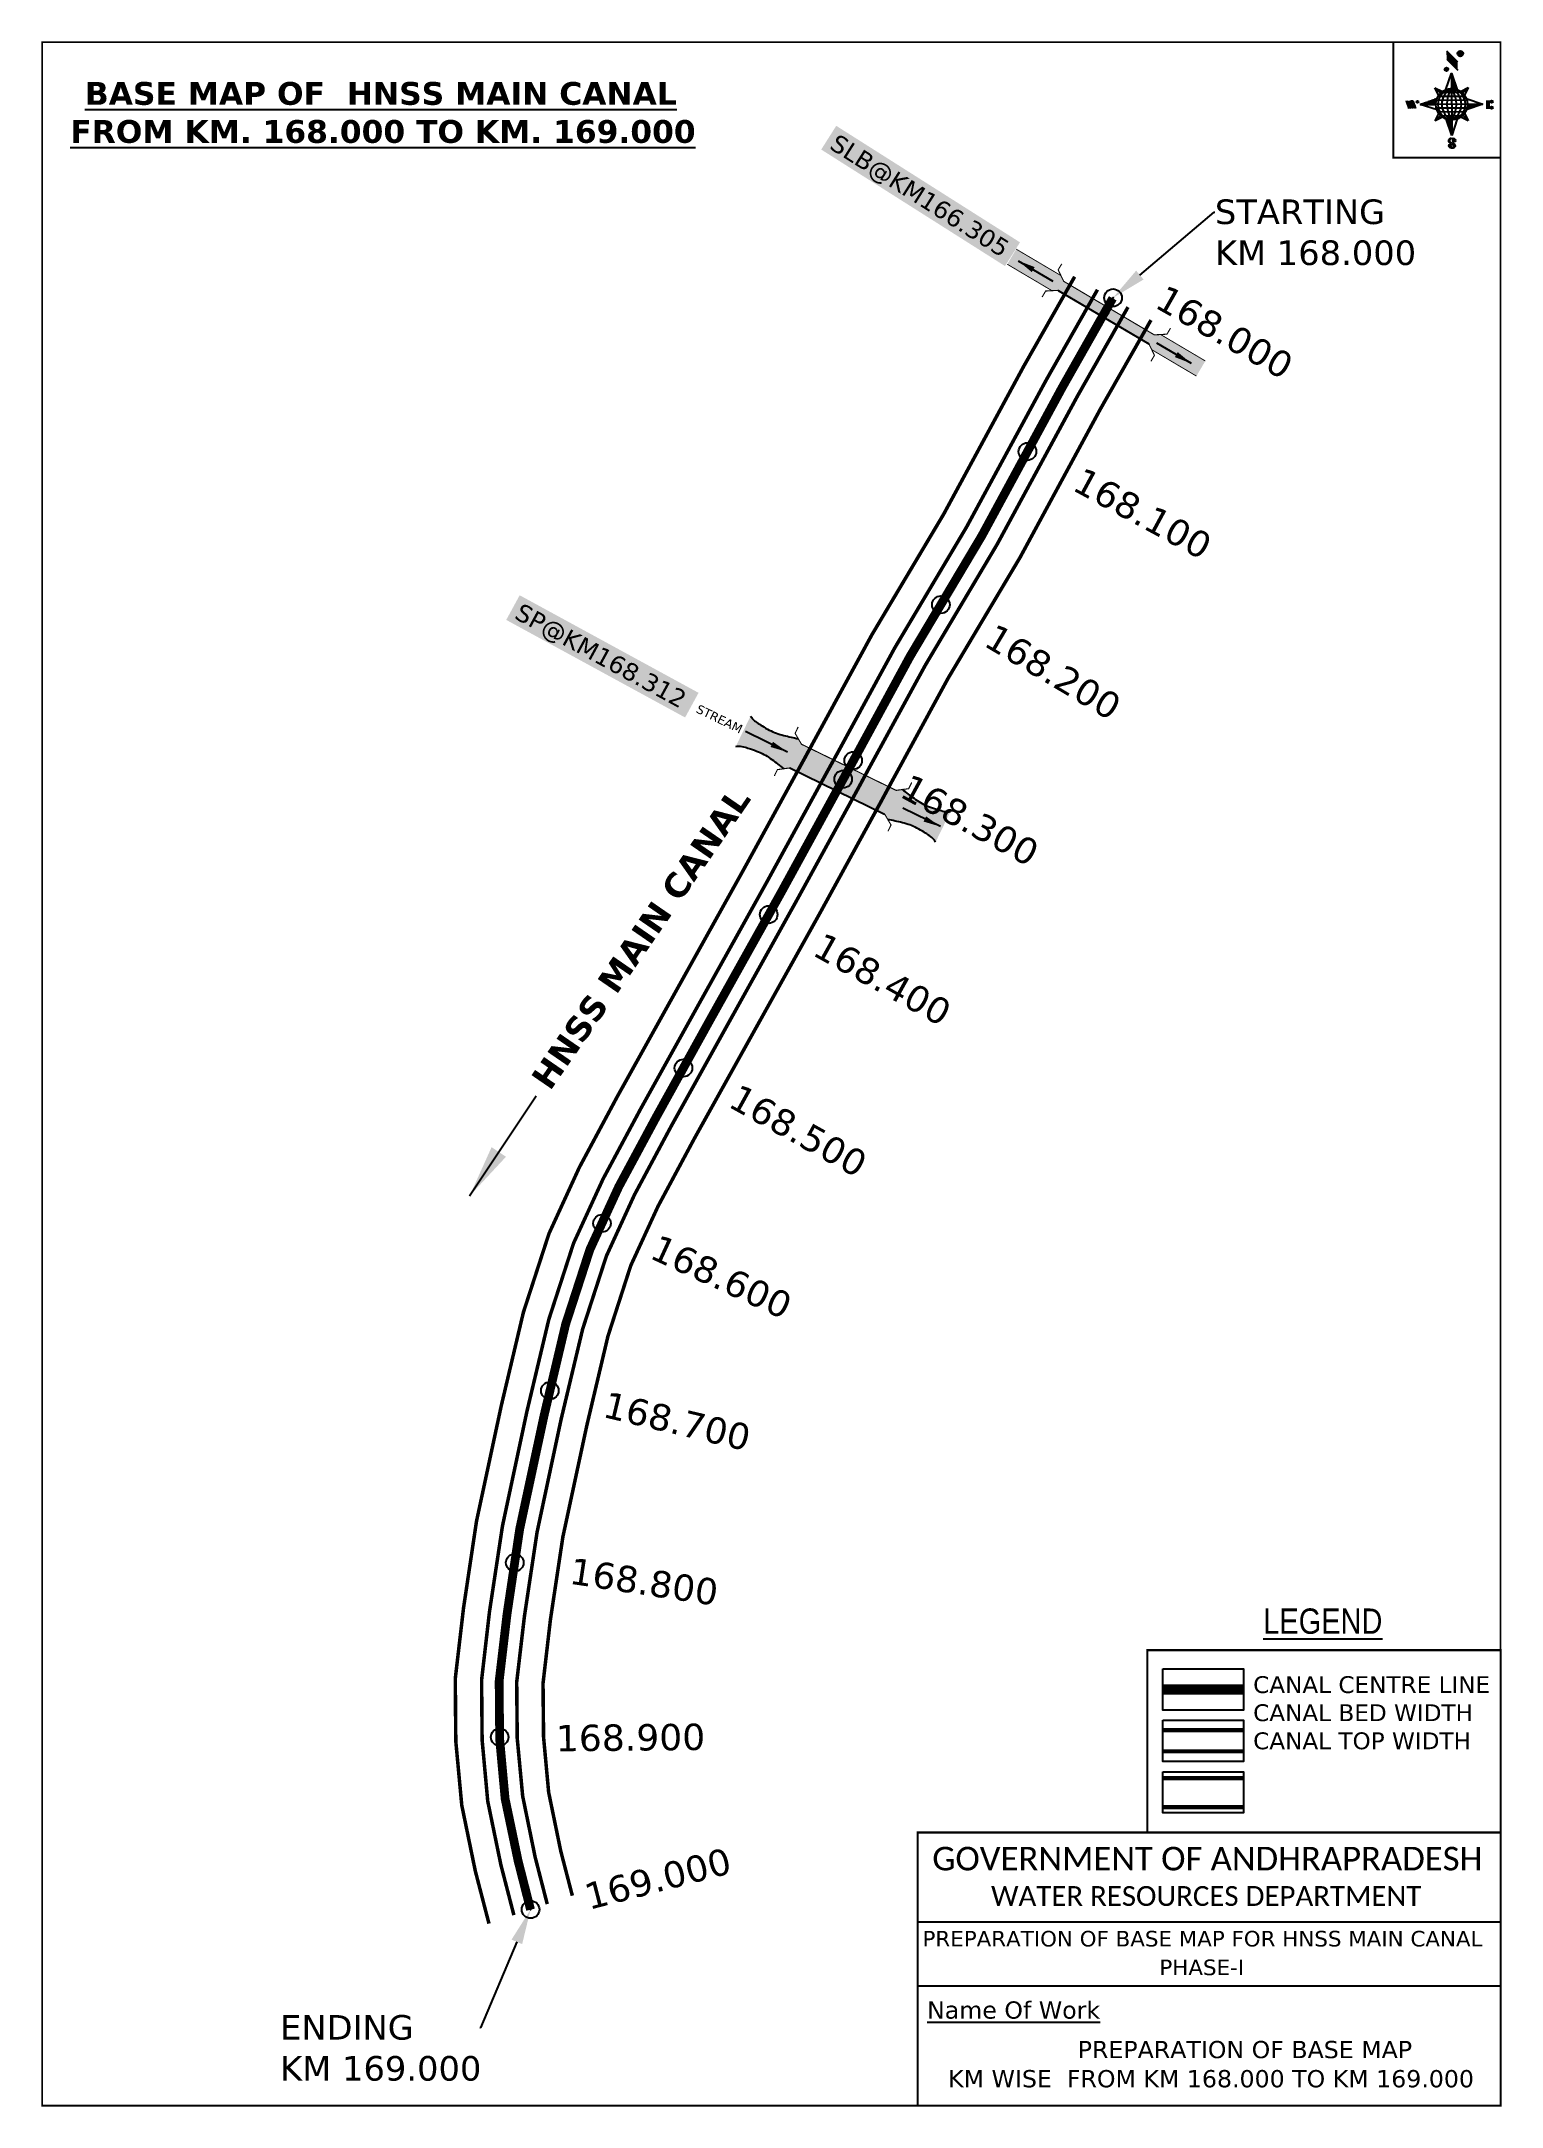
# Model space of a CAD drawing. Header units: inches. Extents: x 750415 to 751248, y 1664615 to 1665792.
import ezdxf
from ezdxf import colors
from ezdxf.entities.mleader import LeaderData, LeaderLine
from ezdxf.enums import TextEntityAlignment as Align
from ezdxf.math import Vec2, Vec3

# ---------------------------------------------------------------- set-up
doc = ezdxf.new("R2010")
doc.units = ezdxf.units.IN
doc.header["$MEASUREMENT"] = 0
doc.header["$PDMODE"] = 32
doc.header["$PDSIZE"] = 10
doc.linetypes.add('ACAD_ISO02W100', pattern=[15, 12, -3])
doc.linetypes.add('HIDDEN2', pattern=[0.1875, 0.125, -0.0625])
for name, color, linetype in [('AQUADUCT', 1, 'Continuous'), ('bord', 1, 'Continuous'), ('CANAL1', 1, 'Continuous'), ('CSMark', 72, 'Continuous'), ('DCBMS', 232, 'Continuous'), ('PAGE', 7, 'Continuous'), ('STRUCTURE', 5, 'Continuous'), ('TEXT', 7, 'Continuous')]:
    doc.layers.add(name, color=color, linetype=linetype)
doc.styles.add('ARIALN', font='ARIALN_1.TTF')
doc.styles.get("Standard").update_dxf_attribs({"font": 'verdana_0.ttf'})
doc.dimstyles.get("Standard").update_dxf_attribs({"dimtxt": 0.18, "dimasz": 0.18, "dimexe": 0.18, "dimexo": 0.0625, "dimgap": 0.09, "dimtad": 0, "dimtih": 1, "dimtoh": 1, "dimdec": 4, "dimzin": 0, "dimdsep": 46, "dimtxsty": 'Standard', "dimcen": 0.09, "dimadec": 0, "dimazin": 0, "dimtfac": 1, "dimtdec": 4, "dimtofl": 0, "dimtmove": 0, "dimatfit": 3, "dimfxl": 0, "dimtolj": 1, "dimtzin": 0, "dimarcsym": 0})
pattern_1 = [(267.297113149, (-8720374.938, 50637915.138), (10.5367255337, -0.497431438), [])]
pattern_2 = [(357.297113149, (-8720374.938, 50637915.138), (0.497431438, 10.5367255337), [])]

# ---------------------------------------------------------------- blocks, each defined once
blk = doc.blocks.new('*X16')
at = {"color": 0, "linetype": 'Continuous'}
for p, q in [((6321.6, 240.5), (6322.3, 241.2)), ((6321.6, 240.3), (6322.3, 241)), ((6321.6, 240.1), (6322.3, 240.8)), ((6321.6, 239.9), (6322.4, 240.7)), ((6321.6, 239.8), (6322.4, 240.6)), ((6321.6, 239.6), (6322.5, 240.5)), ((6321.6, 239.4), (6322.5, 240.3)), ((6321.6, 239.2), (6322.6, 240.2)), ((6321.7, 239.1), (6322.6, 240.1)), ((6321.8, 240.8), (6322.4, 241.4)), ((6321.8, 239), (6322.7, 240)), ((6321.8, 239), (6322.8, 239.9)), ((6321.9, 238.9), (6322.9, 239.8)), ((6322, 238.8), (6323, 239.7)), ((6322.1, 241.3), (6322.4, 241.6)), ((6322.1, 238.7), (6323.1, 239.6)), ((6322.2, 238.6), (6323.1, 239.6)), ((6322.3, 238.5), (6323.2, 239.5)), ((6322.4, 238.5), (6323.3, 239.4)), ((6322.5, 238.4), (6323.4, 239.3)), ((6322.7, 238.4), (6323.6, 239.3)), ((6322.8, 238.3), (6323.7, 239.2)), ((6322.9, 238.3), (6323.8, 239.1)), ((6323.1, 238.2), (6323.9, 239.1)), ((6323.2, 238.2), (6324, 239)), ((6323.3, 238.2), (6324.2, 239)), ((6323.5, 238.1), (6324.3, 238.9)), ((6323.7, 238.1), (6324.4, 238.9)), ((6323.8, 238.1), (6324.6, 238.8)), ((6324.1, 238.2), (6324.7, 238.8)), ((6324.3, 238.3), (6324.9, 238.8)), ((6324.6, 238.3), (6325.1, 238.8)), ((6324.8, 238.4), (6325.2, 238.8)), ((6325.1, 238.5), (6325.4, 238.8)), ((6325.4, 238.6), (6325.6, 238.8))]:
    blk.add_line(p, q, dxfattribs=at)
blk = doc.blocks.new('*X15')
at = {"color": 0, "linetype": 'Continuous'}
for p, q in [((6324.4, 240.3), (6324.5, 240.4)), ((6324.6, 240.3), (6324.8, 240.5)), ((6324.7, 240.2), (6325, 240.5)), ((6324.8, 240.2), (6325.2, 240.6)), ((6325, 240.1), (6325.5, 240.6)), ((6325.1, 240.1), (6325.6, 240.6)), ((6325.2, 240), (6325.8, 240.6)), ((6325.3, 240), (6326, 240.6)), ((6325.4, 239.9), (6326.1, 240.6)), ((6325.5, 239.8), (6326.2, 240.5)), ((6325.6, 239.8), (6326.3, 240.5)), ((6325.7, 239.7), (6326.5, 240.4)), ((6325.9, 239.6), (6326.6, 240.3)), ((6326, 239.5), (6326.7, 240.3)), ((6326, 239.4), (6326.8, 240.2)), ((6326.1, 239.3), (6327, 240.2)), ((6326.2, 239.3), (6327.1, 240.1)), ((6326.3, 239.2), (6327.1, 240)), ((6326.4, 239.1), (6327.2, 239.9)), ((6326.5, 239), (6327.3, 239.8)), ((6326.5, 238.9), (6327.4, 239.7)), ((6326.6, 238.8), (6327.5, 239.6)), ((6326.7, 238.7), (6327.5, 239.5)), ((6326.8, 238.6), (6327.6, 239.4)), ((6326.8, 238.5), (6327.7, 239.3)), ((6326.8, 236.5), (6327.4, 237)), ((6326.9, 238.3), (6327.8, 239.2)), ((6326.9, 238.2), (6327.9, 239.1)), ((6326.9, 236.8), (6327.6, 237.4)), ((6327, 238.1), (6327.8, 239)), ((6327, 237.9), (6327.8, 238.8)), ((6327, 237.8), (6327.8, 238.6)), ((6327, 237.6), (6327.8, 238.4)), ((6327, 237.4), (6327.8, 238.2)), ((6327, 237.3), (6327.8, 238)), ((6327, 237.1), (6327.8, 237.9))]:
    blk.add_line(p, q, dxfattribs=at)
blk = doc.blocks.new('H')
at = {"layer": 'bord', "extrusion": (0.000427885, 0.004792, 0.999988)}
h = blk.add_hatch(dxfattribs=at)
h.set_pattern_fill('LINE', color=8, scale=84.387686, angle=-2.7029, style=0)
h.set_pattern_definition(pattern_2)
h.paths.add_polyline_path([(-492, 786, -0.090992), (-448, 775), (-486, 912)])
h = blk.add_hatch(dxfattribs=at)
h.set_pattern_fill('LINE', color=8, scale=84.387686, angle=-92.7029, style=0)
h.set_pattern_definition(pattern_1)
h.paths.add_polyline_path([(-625, 665, -0.090992), (-615, 710), (-751, 671)])
h = blk.add_hatch(dxfattribs=at)
h.set_pattern_fill('LINE', color=8, scale=84.387686, angle=-2.7029, style=0)
h.set_pattern_definition(pattern_2)
h.paths.add_polyline_path([(-504, 533, -0.090992), (-549, 543), (-510, 406)])
h = blk.add_hatch(dxfattribs=at)
h.set_pattern_fill('LINE', color=8, scale=84.387686, angle=-92.7029, style=0)
h.set_pattern_definition(pattern_1)
h.paths.add_polyline_path([(-246, 647), (-372, 653, -0.090992), (-382, 609)])
for p, q in [((-519, 1020, -1217), (-435, 927, -1216)), ((-516, 1087, -1217), (-432, 994, -1217)), ((-538, 774, -1216), (-487, 906, -1216)), ((-487, 906, -1216), (-493, 780, -1216)), ((-487, 906, -1216), (-448, 769, -1216)), ((-865, 701, -1215), (-847, 638, -1215)), ((-847, 700, -1215), (-829, 637, -1215)), ((-829, 699, -1215), (-811, 636, -1215)), ((-829, 699, -1215), (-811, 698, -1215)), ((-811, 698, -1215), (-794, 635, -1215)), ((-752, 665, -1215), (-615, 704, -1215)), ((-627, 794, -1216), (-567, 760, -1216)), ((-627, 794, -1216), (-584, 747, -1215)), ((-599, 731, -1215), (-627, 794, -1216)), ((-421, 753, -1216), (-359, 781, -1216)), ((-359, 781, -1216), (-405, 739, -1216)), ((-359, 781, -1216), (-392, 721, -1215)), ((-379, 693, -1215), (-246, 641, -1215)), ((-213, 669, -1215), (-217, 601, -1215)), ((-752, 665, -1215), (-625, 659, -1215)), ((-619, 614, -1215), (-752, 665, -1215)), ((-639, 526, -1214), (-606, 585, -1215)), ((-639, 526, -1214), (-593, 568, -1215)), ((-577, 553, -1215), (-639, 526, -1214)), ((-511, 400, -1214), (-549, 537, -1214)), ((-460, 533, -1215), (-511, 400, -1214)), ((-505, 527, -1214), (-511, 400, -1214)), ((-371, 513, -1214), (-431, 546, -1215)), ((-371, 513, -1214), (-414, 560, -1215)), ((-399, 576, -1215), (-371, 513, -1214)), ((-246, 641, -1215), (-383, 603, -1215)), ((-373, 647, -1215), (-246, 641, -1215)), ((-197, 600, -1215), (-194, 668, -1215))]:
    blk.add_line(p, q, dxfattribs=at)
at = {"layer": 'bord', "color": 8, "linetype": 'ByBlock', "extrusion": (0.000427885, 0.004792, 0.999988)}
for p, q in [((-375, 679, -1215), (-620, 691, -1215)), ((-386, 711, -1215), (-605, 722, -1215)), ((-411, 744, -1216), (-578, 752, -1216)), ((-493, 780, -1216), (-505, 527, -1214)), ((-373, 647, -1215), (-625, 659, -1215)), ((-378, 616, -1215), (-623, 628, -1215)), ((-392, 585, -1215), (-611, 595, -1215)), ((-420, 555, -1215), (-587, 562, -1215))]:
    blk.add_line(p, q, dxfattribs=at)
at = {"layer": 'bord', "extrusion": (0.000427885, 0.004792, 0.999988), "elevation": -1212}
for points, const_width in [([(-522, 960), (-516, 1093)], 1.61), ([(-434, 933), (-428, 1066)], 1.61), ([(-870, 707), (-846, 706)], 0.642), ([(-829, 643), (-821, 678)], 0.642), ([(-793, 641), (-782, 694)], 0.642), ([(-223, 676), (-174, 673)], 0.706), ([(-829, 643), (-855, 644)], 0.642), ([(-811, 642), (-784, 641)], 0.642), ([(-177, 605), (-226, 607)], 0.706), ([(-195, 645), (-185, 644)], 0.706)]:
    blk.add_lwpolyline(points, dxfattribs=dict(at, const_width=const_width))
for points, const_width in [([(-414, 1073, 1), (-398, 1058, 1)], 22.3), ([(-530, 950, 1), (-520, 939, 1)], 14.8), ([(-776, 697, 1), (-769, 690, 1)], 8.9), ([(-180, 618, 1), (-173, 611, 1)], 9.79), ([(-178, 667, 1), (-171, 660, 1)], 9.79), ([(-490, 362, 1), (-498, 369, 1)], 11.1), ([(-525, 322, 1), (-533, 329, 1)], 11.1)]:
    blk.add_lwpolyline(points, format="xyb", close=True, dxfattribs=dict(at, const_width=const_width))
for points in [[(-537, 317), (-531, 310), (-520, 307), (-505, 307), (-494, 310), (-486, 318), (-487, 326), (-491, 333), (-494, 336), (-503, 341), (-522, 347), (-530, 352), (-534, 355), (-537, 363), (-537, 373), (-530, 381), (-520, 384), (-504, 384), (-493, 380), (-487, 373)], [(-522, 348), (-526, 354), (-528, 361), (-528, 371), (-526, 375), (-521, 381), (-515, 384)], [(-505, 307), (-499, 312), (-497, 319), (-497, 327), (-501, 335), (-509, 343)]]:
    blk.add_lwpolyline(points, dxfattribs=at)
at = {"layer": 'bord', "extrusion": (0.000427885, 0.004792, 0.999988)}
for centre, radius in [((-406, 1065, -1212), 22.3), ((-525, 944, -1212), 14.8), ((-773, 694, -1212), 8.9), ((-498, 659, -1212), 127), ((-177, 615, -1212), 9.79), ((-174, 663, -1212), 9.79), ((-494, 365, -1212), 11.1), ((-529, 325, -1212), 11.1)]:
    blk.add_circle(centre, radius, dxfattribs=at)
at = {"layer": 'bord', "color": 8, "linetype": 'ByBlock', "extrusion": (0.000427885, 0.004792, 0.999988)}
for centre, radius, start, end in [((-482, 658, -1212), 128, 94.9254, 259.6691), ((-437, 656, -1212), 141, 113.2864, 241.308), ((-316, 651, -1212), 222, 142.5892, 212.0053), ((-560, 662, -1212), 141, 293.2864, 61.308), ((-681, 668, -1212), 222, 322.5892, 32.0053), ((-515, 660, -1212), 128, 274.9254, 79.6691)]:
    blk.add_arc(centre, radius, start, end, dxfattribs=at)
at = {"layer": 'bord', "extrusion": (0.000427885, 0.004792, 0.999988)}
for points in [[(-516, 1093, -1212), (-431, 1000, -1212), (-519, 1026, -1212), (-434, 933, -1212)], [(-864, 707, -1212), (-846, 706, -1212), (-846, 644, -1212), (-829, 643, -1212)], [(-829, 705, -1212), (-811, 704, -1212), (-811, 642, -1212), (-793, 641, -1212)], [(-193, 674, -1212), (-197, 606, -1212), (-213, 675, -1212), (-216, 607, -1212)]]:
    blk.add_solid(points, dxfattribs=at)
at = {"layer": 'bord', "extrusion": (0.000427885, 0.004792, 0.999988), "xscale": 7.977342409717546, "yscale": 7.977342408231451, "zscale": 7.977342408476333, "rotation": 138.0840426661453}
for name, p in [('*X15', (38301, -31929, -1212)), ('*X16', (38314, -31951, -1212))]:
    blk.add_blockref(name, p, dxfattribs=at)
blk = doc.blocks.new('SP')
at = {"layer": 'STRUCTURE'}
h = blk.add_hatch(dxfattribs=at)
h.set_pattern_fill('DASH', color=256, scale=8, style=0)
edge = h.paths.add_edge_path()
edge.add_spline(control_points=[(769825.7, 1706742.1), (769825.3, 1706741.8), (769823.8, 1706740.8), (769820.9, 1706740.3), (769817, 1706739.7), (769811.4, 1706738.9), (769804, 1706739.7), (769798.4, 1706741), (769795.6, 1706741.6)], knot_values=[0, 0, 0, 0, 1.613557, 5.24513, 8.624976, 13.470124, 22.190216, 30.746377, 30.746377, 30.746377, 30.746377], degree=3, periodic=0)
edge.add_line((769795.6, 1706741.6), (769792.6, 1706739.6))
edge.add_line((769792.6, 1706739.6), (769732.6, 1706739.6))
edge.add_line((769732.6, 1706739.6), (769729.6, 1706741.6))
edge.add_spline(control_points=[(769729.6, 1706741.6), (769726.9, 1706740.9), (769721.3, 1706739.5), (769713.9, 1706738.5), (769708.3, 1706739.1), (769704.4, 1706739.6), (769701.5, 1706740), (769700, 1706741), (769699.5, 1706741.3)], knot_values=[0, 0, 0, 0, 8.556161, 17.276253, 22.121402, 25.501247, 29.13282, 30.746377, 30.746377, 30.746377, 30.746377], degree=3, periodic=0)
edge.add_line((769699.5, 1706741.3), (769699.5, 1706722.1))
edge.add_spline(control_points=[(769699.5, 1706722.1), (769700, 1706722.4), (769701.4, 1706723.4), (769704.3, 1706724), (769708.2, 1706724.5), (769713.8, 1706725.3), (769721.2, 1706724.5), (769726.8, 1706723.3), (769729.6, 1706722.6)], knot_values=[0, 0, 0, 0, 1.613557, 5.24513, 8.624976, 13.470124, 22.190216, 30.746377, 30.746377, 30.746377, 30.746377], degree=3, periodic=0)
edge.add_line((769729.6, 1706722.6), (769732.6, 1706724.6))
edge.add_line((769732.6, 1706724.6), (769792.6, 1706724.6))
edge.add_line((769792.6, 1706724.6), (769795.6, 1706722.6))
edge.add_spline(control_points=[(769795.6, 1706722.6), (769798.4, 1706723.3), (769803.9, 1706724.8), (769811.3, 1706725.8), (769817, 1706725.1), (769820.9, 1706724.7), (769823.8, 1706724.2), (769825.2, 1706723.3), (769825.7, 1706723)], knot_values=[0, 0, 0, 0, 8.556161, 17.276253, 22.121402, 25.501247, 29.13282, 30.746377, 30.746377, 30.746377, 30.746377], degree=3, periodic=0)
edge.add_line((769825.7, 1706723), (769825.7, 1706742.1))
h.paths.add_polyline_path([(769764.2, 1706732.1, -1), (769761.1, 1706732.1, -1)], flags=0)
h.paths.add_polyline_path([(769761.1, 1706732.1, 1), (769764.2, 1706732.1, 1)], flags=16)
at = {"layer": 'STRUCTURE', "const_width": 0.628}
for points in [[(769726.6, 1706747.6), (769726.6, 1706743.6), (769732.6, 1706739.6), (769792.6, 1706739.6), (769798.6, 1706743.6), (769798.6, 1706747.6)], [(769726.6, 1706716.6), (769726.6, 1706720.6), (769732.6, 1706724.6), (769792.6, 1706724.6), (769798.6, 1706720.6), (769798.6, 1706716.6)]]:
    blk.add_lwpolyline(points, dxfattribs=at)
at = {"layer": 'STRUCTURE', "color": 3}
blk.add_lwpolyline([(769732.6, 1706724.6), (769792.6, 1706724.6)], dxfattribs=at)
blk.add_lwpolyline([(769732.6, 1706724.6), (769792.6, 1706724.6)], dxfattribs=at)
at = {"layer": 'STRUCTURE', "color": 0}
blk.add_circle((769762.6, 1706732.1), 1.55, dxfattribs=at)
at = {"layer": 'STRUCTURE'}
for points in [[(769699.5, 1706741.3), (769700.9, 1706740.5), (769704.4, 1706739.6), (769707.8, 1706739.2), (769712.6, 1706738.8), (769721.3, 1706739.7), (769729.6, 1706741.6)], [(769825.7, 1706742.1), (769824.3, 1706741.3), (769820.8, 1706740.3), (769817.5, 1706739.8), (769812.7, 1706739.2), (769804, 1706739.9), (769795.6, 1706741.6)], [(769699.5, 1706722.1), (769700.9, 1706723), (769704.4, 1706724), (769707.7, 1706724.5), (769712.5, 1706725), (769721.2, 1706724.4), (769729.6, 1706722.6)], [(769825.7, 1706723), (769824.3, 1706723.8), (769820.8, 1706724.7), (769817.4, 1706725.1), (769812.6, 1706725.5), (769803.9, 1706724.6), (769795.6, 1706722.6)]]:
    blk.add_spline(points, degree=3, dxfattribs=at)
at = {"layer": 'STRUCTURE', "color": 0}
blk.add_text('STREAM', height=5, dxfattribs=at).set_placement((769684.3, 1706732.1), align=Align.MIDDLE_CENTER)
for points in [[(769727.4, 1706732.1), (769700.8, 1706732.1)], [(769824.4, 1706732.1), (769800.5, 1706732.1)]]:
    blk.add_leader(points, dimstyle='Standard', override={"dimasz": 10, "dimgap": 0.09, "dimtad": 0}, dxfattribs=at)
blk = doc.blocks.new('SLB')
at = {"layer": 'STRUCTURE'}
h = blk.add_hatch(dxfattribs=at)
h.set_pattern_fill('DOTS', color=6, scale=20, angle=320.3722, style=0)
h.set_pattern_definition([(320.372247934, (-159.4327, -72.9564), (1.2786241598, 0.5641323054), [0, -1.25])])
h.paths.add_polyline_path([(769699.5, 1706871.1), (769699.5, 1706861.1), (769729.1, 1706861.1), (769732.1, 1706863.1), (769792.1, 1706863.1), (769795.1, 1706861.1), (769824.7, 1706861.1), (769824.7, 1706871.1), (769795.1, 1706871.1), (769792.1, 1706869.1), (769732.1, 1706869.1), (769729.1, 1706871.1)])
at = {"layer": 'STRUCTURE', "color": 6, "linetype": 'ACAD_ISO02W100', "ltscale": 0.5, "const_width": 0.5}
for points in [[(769699.5, 1706871.1), (769729.1, 1706871.1)], [(769795.1, 1706871.1), (769824.7, 1706871.1)], [(769699.5, 1706861.1), (769729.1, 1706861.1)], [(769795.1, 1706861.1), (769824.7, 1706861.1)]]:
    blk.add_lwpolyline(points, dxfattribs=at)
at = {"layer": 'STRUCTURE', "color": 6, "const_width": 0.628}
for points in [[(769726.1, 1706877.1), (769726.1, 1706873.1), (769732.1, 1706869.1), (769792.1, 1706869.1), (769798.1, 1706873.1), (769798.1, 1706877.1)], [(769726.1, 1706855.1), (769726.1, 1706859.1), (769732.1, 1706863.1), (769792.1, 1706863.1), (769798.1, 1706859.1), (769798.1, 1706855.1)]]:
    blk.add_lwpolyline(points, dxfattribs=at)
at = {"layer": 'STRUCTURE', "color": 6}
blk.add_lwpolyline([(769732.1, 1706863.1), (769792.1, 1706863.1)], dxfattribs=at)
blk.add_lwpolyline([(769732.1, 1706863.1), (769792.1, 1706863.1)], dxfattribs=at)
at = {"layer": 'STRUCTURE', "color": 0}
blk.add_circle((769762.1, 1706866.1), 1.24, dxfattribs=at)
for points in [[(769703.8, 1706866), (769726.7, 1706866)], [(769818.6, 1706865.8), (769795.7, 1706865.8)]]:
    blk.add_leader(points, dimstyle='Standard', override={"dimasz": 10, "dimgap": 0.09, "dimtad": 0}, dxfattribs=at)

msp = doc.modelspace()

# ---------------------------------------------------------------- linework, layer by layer
at = {"color": 3}
for p in [(751026.1, 1665645.6), (750977.3, 1665558), (750928, 1665470.8), (750878, 1665382), (750829.9, 1665294.3), (750781.3, 1665206.9), (750734.9, 1665118.4), (750705.2, 1665023.1), (750685.2, 1664925.2), (750676.6, 1664825.8), (750694.2, 1664727.6)]:
    msp.add_point(p, dxfattribs=at)
at = {"layer": 'CANAL1', "color": 200, "const_width": 2}
for points in [[(751004.2, 1665657.6), (750975.2, 1665606.6), (750929.6, 1665522.4), (750888.7, 1665453.7), (750856.1, 1665393.9), (750850.4, 1665383.4), (750815.2, 1665319.2), (750774.2, 1665245.6), (750743.6, 1665190.6), (750722, 1665150.3), (750704.7, 1665112.6), (750690.1, 1665067.7), (750677.5, 1665014.5), (750663.4, 1664948.8), (750656, 1664899.3), (750651.3, 1664859.1), (750651.6, 1664823.4), (750655, 1664787), (750662.7, 1664749.6), (750670.5, 1664719.6)], [(751047.7, 1665632.9), (751018.9, 1665582.3), (750973.1, 1665497.7), (750932.1, 1665428.9), (750900, 1665370), (750894.3, 1665359.4), (750859, 1665295), (750817.9, 1665221.3), (750787.5, 1665166.7), (750766.8, 1665128.1), (750751.3, 1665094.4), (750738.3, 1665054.2), (750726.3, 1665003.5), (750712.6, 1664939.8), (750705.5, 1664892.6), (750701.3, 1664856.4), (750701.6, 1664825.9), (750704.5, 1664794.4), (750711.4, 1664760.9), (750718, 1664735.5)]]:
    msp.add_lwpolyline(points, dxfattribs=at)
at = {"layer": 'CANAL1', "color": 5, "const_width": 2}
for points in [[(751017.2, 1665650.2), (750988.3, 1665599.3), (750942.6, 1665515), (750901.7, 1665446.2), (750869.3, 1665386.7), (750863.5, 1665376.2), (750828.3, 1665311.9), (750787.3, 1665238.3), (750756.8, 1665183.4), (750735.5, 1665143.7), (750718.7, 1665107.1), (750704.6, 1665063.7), (750692.1, 1665011.2), (750678.2, 1664946.1), (750670.8, 1664897.3), (750666.3, 1664858.3), (750666.6, 1664824.1), (750669.8, 1664789.3), (750677.3, 1664753), (750684.7, 1664724.4)], [(750703.7, 1664730.7), (750696.8, 1664757.5), (750689.7, 1664792.2), (750686.6, 1664825.1), (750686.3, 1664857.2), (750690.7, 1664894.6), (750697.9, 1664942.5), (750711.6, 1665006.8), (750723.9, 1665058.3), (750737.4, 1665099.8), (750753.4, 1665134.7), (750774.4, 1665173.9), (750804.8, 1665228.6), (750845.8, 1665302.3), (750881.1, 1665366.6), (750886.8, 1665377.2), (750919.1, 1665436.3), (750960, 1665505.1), (751005.8, 1665589.6), (751034.6, 1665640.3)]]:
    msp.add_lwpolyline(points, dxfattribs=at)
at = {"layer": 'CANAL1', "color": 1, "linetype": 'HIDDEN2', "ltscale": 100, "const_width": 5}
msp.add_lwpolyline([(751025.9, 1665645.3), (750997.1, 1665594.5), (750951.3, 1665510), (750910.4, 1665441.3), (750878.1, 1665381.9), (750872.3, 1665371.4), (750837.1, 1665307.1), (750796, 1665233.5), (750765.6, 1665178.6), (750744.4, 1665139.2), (750728, 1665103.5), (750714.2, 1665061), (750701.9, 1665009), (750688, 1664944.3), (750680.8, 1664895.9), (750676.3, 1664857.7), (750676.6, 1664824.6), (750679.7, 1664790.7), (750687.1, 1664755.3), (750694.2, 1664727.5)], dxfattribs=at)
at = {"layer": 'CANAL1', "color": 1, "linetype": 'HIDDEN2', "ltscale": 100, "const_width": 6, "elevation": -0.4}
msp.add_lwpolyline([(751100.5, 1664852.9), (751054.4, 1664852.9)], dxfattribs=at)
at = {"layer": 'CANAL1', "color": 5, "const_width": 2.4, "elevation": -0.4}
for points in [[(751100.5, 1664829.7), (751054.4, 1664829.7)], [(751100.5, 1664817.7), (751054.4, 1664817.7)]]:
    msp.add_lwpolyline(points, dxfattribs=at)
at = {"layer": 'CANAL1', "color": 200, "const_width": 2.4, "elevation": -0.4}
for points in [[(751100.5, 1664802.4), (751054.4, 1664802.4)], [(751100.5, 1664785.9), (751054.4, 1664785.9)]]:
    msp.add_lwpolyline(points, dxfattribs=at)
at = {"layer": 'PAGE', "const_width": 1}
msp.add_lwpolyline([(750415.9, 1665791.2), (750415.9, 1664615.9), (751246.9, 1664615.9), (751246.9, 1665791.2), (750415.9, 1665791.2)], dxfattribs=at)
at = {"layer": 'PAGE'}
for points, const_width in [([(751246.9, 1665791.2), (751185.8, 1665791.2), (751185.8, 1665725.4), (751246.9, 1665725.4)], 1), ([(751246.9, 1664771.5), (751045.6, 1664771.5), (751045.6, 1664875.3), (751246.9, 1664875.3)], 1.2), ([(750914.8, 1664771.5), (751246.9, 1664771.5), (751246.9, 1664615.9), (750914.8, 1664615.9)], 1.2)]:
    msp.add_lwpolyline(points, close=True, dxfattribs=dict(at, const_width=const_width))
at = {"layer": 'PAGE', "elevation": -0.4}
for points in [[(751054.4, 1664864.7), (751100.5, 1664864.7), (751100.5, 1664841.2), (751054.4, 1664841.2)], [(751054.4, 1664835.4), (751100.5, 1664835.4), (751100.5, 1664811.9), (751054.4, 1664811.9)], [(751054.4, 1664806.1), (751100.5, 1664806.1), (751100.5, 1664782.6), (751054.4, 1664782.6)]]:
    msp.add_lwpolyline(points, close=True, dxfattribs=at)
at = {"layer": 'PAGE'}
for points in [[(750914.8, 1664720.6), (751246.9, 1664720.6)], [(750914.8, 1664684.2), (751246.9, 1664684.2)]]:
    msp.add_lwpolyline(points, dxfattribs=at)
at = {"layer": 'STRUCTURE', "color": 0}
msp.add_point((750872.3, 1665371.4), dxfattribs=at)

# ---------------------------------------------------------------- block references
at = {"layer": 'AQUADUCT', "color": 1, "xscale": 0.0703495379661093, "yscale": 0.07034953800030053, "zscale": 0.07034953795990817, "rotation": 3.078330607406165}
msp.add_blockref('H', (751256.5, 1665711.8, 85.4), dxfattribs=at)
at = {"layer": 'STRUCTURE', "color": 0}
for name, p, rotation in [('SLB', (-780039.4, 587780.1), 329.4196986984564), ('SP', (-688590.3, 468117.7), 334.0276496438224)]:
    msp.add_blockref(name, p, dxfattribs=dict(at, rotation=rotation))

# ---------------------------------------------------------------- texts
at = {"layer": 'CANAL1', "insert": (750693.2, 1665200.6), "char_height": 14, "width": 205.129, "attachment_point": 1, "rotation": 55.4265}
msp.add_mtext('\\pi0.96322;{\\fVerdana|b1|i0|c0|p34;HNSS MAIN CANAL}', dxfattribs=at)
at = {"layer": 'CSMark', "color": 1}
for s, rotation, p in [('168.000', 330.4069, (751052.7, 1665647.1)), ('168.100', 331.5461, (751005.6, 1665543.1)), ('168.200', 329.2647, (750955.4, 1665454.3)), ('168.300', 331.398, (750907.2, 1665368.5)), ('168.400', 330.861, (750857.6, 1665278.2)), ('168.500', 330.9673, (750809.6, 1665191.9)), ('168.600', 335.3181, (750764.3, 1665105.8)), ('168.700', 346.6399, (750736.3, 1665015.6)), ('168.800', 351.4456, (750716.8, 1664920.7)), ('168.900', 0.5521, (750708.6, 1664825.2)), ('169.000', 14.4833, (750725.5, 1664734.6))]:
    msp.add_text(s, height=15, rotation=rotation, dxfattribs=at).set_placement(p, align=Align.MIDDLE_LEFT)
at = {"layer": 'PAGE', "extrusion": (0.000201441, 0.004807, 0.999988), "style": 'ARIALN'}
msp.add_text('%%ULEGEND', height=14.4, rotation=359.9999, dxfattribs=at).set_placement((751145.6, 1664871.9, 8154.2), align=Align.MIDDLE)
at = {"layer": 'PAGE', "extrusion": (0.000201441, 0.004807, 0.999988)}
for s, height, p in [('PREPARATION OF BASE MAP FOR HNSS MAIN CANAL', 8.878, (750917.5, 1664686.6, 8153.2)), ('%%UName Of Work', 9.822, (750920.1, 1664645.5, 8151.9))]:
    msp.add_text(s, height=height, rotation=359.9999, dxfattribs=at).set_placement(p)
for s, height, p in [('PHASE-I', 8.88, (751076.6, 1664674.7, 8153.2)), ('PREPARATION OF BASE MAP', 9.822, (751101.2, 1664627.9, 8152)), ('KM WISE  FROM KM 168.000 TO KM 169.000', 9.822, (751081.9, 1664611.3, 8152))]:
    msp.add_text(s, height=height, rotation=359.9999, dxfattribs=at).set_placement(p, align=Align.MIDDLE_CENTER)
at = {"layer": 'PAGE', "extrusion": (0.000201441, 0.004807, 0.999988), "attachment_point": 1, "text_direction": (1, -1e-06, -0.000201)}
for s, insert, char_height, width in [('CANAL CENTRE LINE CANAL BED WIDTH {\\H2.3741x; }CANAL TOP WIDTH{\\H1.9188x; }', (751105.9, 1664860.5, -0.4), 9.6, 168.926), ('\\pi3.5885;{\\fCalibri|b0|i0|c0|p34;\\H1.3333x;GOVERNMENT OF ANDHRAPRADESH\\P\\pi37.073;\\H0.83998x;WATER RESOURCES DEPARTMENT}', (750919.5, 1664763.3, -1.3), 10.059, 321.276)]:
    msp.add_mtext(s, dxfattribs=dict(at, insert=insert, char_height=char_height, width=width))
at = {"layer": 'STRUCTURE', "color": 5, "char_height": 10, "attachment_point": 1, "bg_fill": 1, "box_fill_scale": 1.3, "bg_fill_color": 7, "bg_fill_true_color": 16777215, "bg_fill_transparency": 4390977}
for s, insert, width, rotation in [('SLB@KM166.305', (750869.3, 1665739.4), 117.958, 327.6304), ('SP@KM168.312', (750689.2, 1665472.1), 110.08, 331.398)]:
    msp.add_mtext(s, dxfattribs=dict(at, insert=insert, width=width, rotation=rotation))
at = {"layer": 'TEXT', "color": 1, "insert": (750418.5, 1665768.5), "char_height": 13, "width": 379.826, "attachment_point": 1}
msp.add_mtext('\\pi21.755;{\\fVerdana|b1|i0|c0|p34;\\LBASE MAP OF  HNSS MAIN CANAL \\P\\pi13.452;FROM KM. 168.000 TO KM. 169.000}', dxfattribs=at)

# ---------------------------------------------------------------- leaders
at = {"layer": 'CANAL1'}
msp.add_leader([(750659.5, 1665134.1), (750697.3, 1665191)], dimstyle='Standard', override={"dimasz": 30, "dimgap": 0.09, "dimtad": 0}, dxfattribs=at)
at = {"layer": 'DCBMS', "color": 5}
ml = msp.add_multileader_mtext('Standard', dxfattribs=at)
ml.set_content('STARTING\\PKM 168.000', color=5)
ml.set_leader_properties()
ml.build(insert=Vec2(0, 0))
ml.multileader.update_dxf_attribs({"dogleg_length": 0.36, "arrow_head_size": 20})
ctx = ml.context
ctx.base_point, ctx.char_height, ctx.arrow_head_size, ctx.landing_gap_size, ctx.plane_origin = Vec3(751084, 1665694.4), 14, 20, 0.09, Vec3(751065.1, 1665875.3)
notes = []
notes.append((ctx, [(1, (1, 1, 0), (751083.7, 1665694.4), (1, 0), 0.36, [(0, [(751026.1, 1665645.6)], 0, [])])]))
ctx.mtext.insert, ctx.mtext.flow_direction = Vec3(751084.1, 1665701.6), 5
ml = msp.add_multileader_mtext('Standard', dxfattribs=at)
ml.set_content('ENDING \\PKM 169.000', color=5)
ml.set_leader_properties()
ml.build(insert=Vec2(0, 0))
ml.multileader.update_dxf_attribs({"dogleg_length": 0.36, "arrow_head_size": 20})
ctx = ml.context
ctx.base_point, ctx.char_height, ctx.arrow_head_size, ctx.landing_gap_size, ctx.plane_origin = Vec3(750551.5, 1664660.3), 14, 20, 0.09, Vec3(750649.7, 1664781.3)
notes.append((ctx, [(0, (1, 1, 0), (750665.6, 1664660.3), (-1, 0), 0.36, [(0, [(750694.2, 1664727.6)], 0, [])])]))
ctx.mtext.insert, ctx.mtext.width, ctx.mtext.flow_direction = Vec3(750551.5, 1664667.5), 128.921, 5
for ctx, leaders in notes:
    for number, flags, end, landing, length, lines in leaders:
        leader = LeaderData()
        leader.index, (leader.has_last_leader_line, leader.has_dogleg_vector, leader.attachment_direction) = number, flags
        leader.last_leader_point, leader.dogleg_vector, leader.dogleg_length = Vec3(end), Vec3(landing), length
        for number, points, colour, breaks in lines:
            line = LeaderLine()
            line.index, line.vertices, line.color, line.breaks = number, Vec3.list(points), colors.encode_raw_color(colour), breaks
            leader.lines.append(line)
        ctx.leaders.append(leader)

doc.saveas('drawing.dxf')
